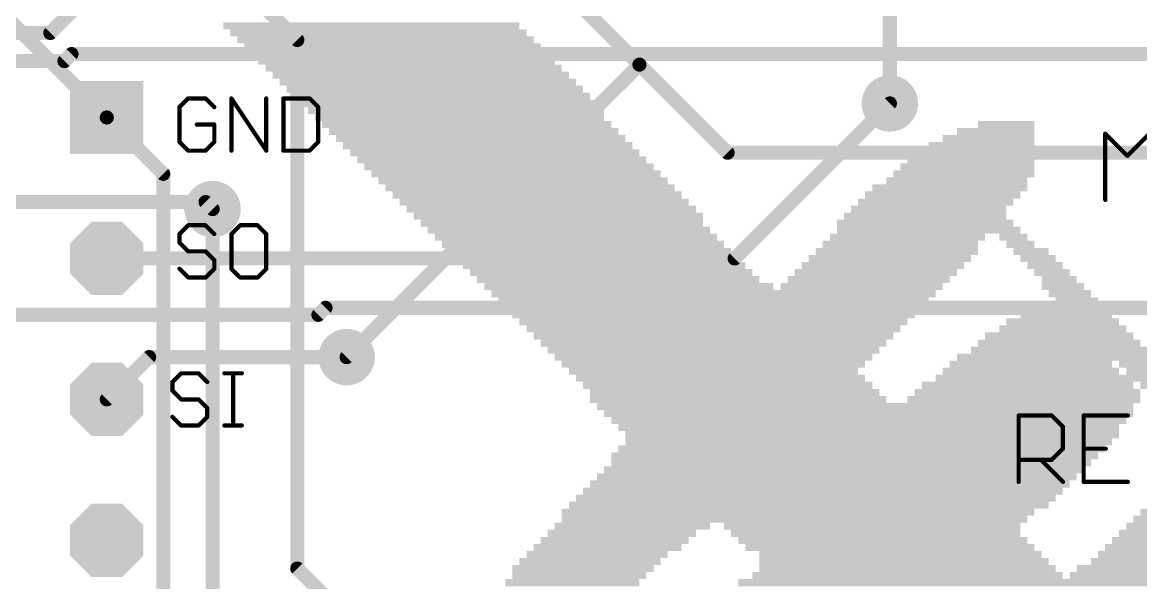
# Model space of a CAD drawing. Extents: x -5 to 102, y -1 to 61.
# Drawn here: x 37.85 to 57.98, y 25.78 to 35.88 of the extents above; entities that cross this region are included whole.
import ezdxf

# ---------------------------------------------------------------- set-up
doc = ezdxf.new("R2010")
doc.units = 0
for name, color, linetype in [('1', 22, 'CONTINUOUS'), ('16', 175, 'CONTINUOUS'), ('17', 82, 'CONTINUOUS'), ('18', 82, 'CONTINUOUS'), ('21', 253, 'CONTINUOUS'), ('22', 253, 'CONTINUOUS')]:
    doc.layers.add(name, color=color, linetype=linetype)

# ---------------------------------------------------------------- blocks, each defined once
blk = doc.blocks.new('RECT')
blk.add_solid([(-0.5, -0.5), (0.5, -0.5), (-0.5, 0.5), (0.5, 0.5)])
blk = doc.blocks.new('SQUAREP')
blk.add_solid([(-0.5, -0.5), (0.5, -0.5), (-0.5, 0.5), (0.5, 0.5)])
blk = doc.blocks.new('OCTAGONP')
at = {"const_width": 0.5}
blk.add_lwpolyline([(-0.25, -0.1036), (-0.25, 0.1036), (-0.1036, 0.25), (0.1036, 0.25), (0.25, 0.1036), (0.25, -0.1036), (0.1036, -0.25), (-0.1036, -0.25), (-0.25, -0.1036), (-0.25, 0.1036)], dxfattribs=at)
blk = doc.blocks.new('ROUNDV')
at = {"const_width": 0.5}
blk.add_lwpolyline([(0, -0.25, 1), (0, 0.25, 1), (0, -0.25)], format="xyb", dxfattribs=at)

msp = doc.modelspace()

# ---------------------------------------------------------------- linework, layer by layer
at = {"layer": '1', "const_width": 0.254}
for points in [[(53.467, 34.417), (53.467, 44.958)], [(42.799, 35.56), (37.338, 41.021)], [(39.37, 34.163), (36.449, 37.084)], [(48.9585, 35.1155), (47.371, 36.703)], [(42.799, 26.035), (42.799, 35.56)], [(48.9585, 35.1155), (43.688, 29.845)], [(50.546, 33.528), (48.9585, 35.1155)], [(40.386, 33.147), (39.37, 34.163)], [(58.42, 33.528), (50.546, 33.528)], [(40.386, 5.588), (40.386, 33.147)], [(41.275, 32.512), (41.275, 9.779)], [(47.625, 21.209), (42.799, 26.035)]]:
    msp.add_lwpolyline(points, dxfattribs=at)
at = {"layer": '1', "const_width": 0.127}
for points in [[(42.8625, 35.56, 1), (42.7355, 35.56)], [(42.7541, 35.5151, 1), (42.8439, 35.6049)], [(49.0034, 35.1604, 1), (48.9136, 35.0706)], [(49.0034, 35.0706, 1), (48.9136, 35.1604)], [(48.9136, 35.0706, 1), (49.0034, 35.1604)], [(53.4035, 34.417, 1), (53.5305, 34.417)], [(39.4149, 34.2079, 1), (39.3251, 34.1181)], [(39.3251, 34.1181, 1), (39.4149, 34.2079)], [(50.546, 33.5915, 1), (50.546, 33.4645)], [(50.5011, 33.4831, 1), (50.5909, 33.5729)], [(40.4495, 33.147, 1), (40.3225, 33.147)], [(40.3411, 33.1021, 1), (40.4309, 33.1919)], [(41.3385, 32.512, 1), (41.2115, 32.512)], [(43.6431, 29.8899, 1), (43.7329, 29.8001)], [(42.8439, 26.0799, 1), (42.7541, 25.9901)], [(42.7355, 26.035, 1), (42.8625, 26.035)]]:
    msp.add_lwpolyline(points, format="xyb", dxfattribs=at)
at = {"layer": '16', "const_width": 0.254}
for points in [[(38.354, 35.687), (39.37, 36.703)], [(21.971, 35.687), (38.354, 35.687)], [(38.608, 35.179), (38.735, 35.306)], [(38.735, 35.306), (64.008, 35.306)], [(30.988, 35.179), (38.608, 35.179)], [(50.673, 31.623), (53.467, 34.417)], [(35.052, 32.639), (41.148, 32.639)], [(41.148, 32.639), (41.275, 32.512)], [(39.37, 31.623), (50.673, 31.623)], [(43.307, 30.734), (43.18, 30.607)], [(63.5, 30.734), (43.307, 30.734)], [(43.18, 30.607), (18.288, 30.607)], [(40.132, 29.845), (39.37, 29.083)], [(43.688, 29.845), (40.132, 29.845)]]:
    msp.add_lwpolyline(points, dxfattribs=at)
at = {"layer": '16', "const_width": 0.127}
for points in [[(38.3091, 35.7319, 1), (38.3989, 35.6421)], [(38.354, 35.6235, 1), (38.354, 35.7505)], [(38.735, 35.3695, 1), (38.735, 35.2425)], [(38.7799, 35.2611, 1), (38.6901, 35.3509)], [(38.5631, 35.2239, 1), (38.6529, 35.1341)], [(38.608, 35.1155, 1), (38.608, 35.2425)], [(53.5119, 34.3721, 1), (53.4221, 34.4619)], [(41.1929, 32.6839, 1), (41.1031, 32.5941)], [(41.148, 32.5755, 1), (41.148, 32.7025)], [(41.2301, 32.4671, 1), (41.3199, 32.5569)], [(39.37, 31.6865, 1), (39.37, 31.5595)], [(50.6281, 31.6679, 1), (50.7179, 31.5781)], [(50.673, 31.5595, 1), (50.673, 31.6865)], [(43.307, 30.7975, 1), (43.307, 30.6705)], [(43.3519, 30.6891, 1), (43.2621, 30.7789)], [(43.1351, 30.6519, 1), (43.2249, 30.5621)], [(43.18, 30.5435, 1), (43.18, 30.6705)], [(40.132, 29.9085, 1), (40.132, 29.7815)], [(40.1769, 29.8001, 1), (40.0871, 29.8899)], [(43.688, 29.7815, 1), (43.688, 29.9085)], [(39.3251, 29.1279, 1), (39.4149, 29.0381)]]:
    msp.add_lwpolyline(points, format="xyb", dxfattribs=at)
at = {"layer": '21', "const_width": 0.0762}
for points in [[(40.8349, 34.5067), (40.6781, 34.3499)], [(41.1484, 34.5067), (40.8349, 34.5067)], [(41.3052, 34.3499), (41.1484, 34.5067)], [(41.6136, 33.5661), (41.6136, 34.5067)], [(41.6136, 34.5067), (42.2407, 33.5661)], [(42.2407, 33.5661), (42.2407, 34.5067)], [(42.5491, 34.5067), (42.5491, 33.5661)], [(43.0194, 34.5067), (42.5491, 34.5067)], [(43.1762, 34.3499), (43.0194, 34.5067)], [(40.6781, 34.3499), (40.6781, 33.7229)], [(43.1762, 33.7229), (43.1762, 34.3499)], [(41.3052, 34.0364), (40.9916, 34.0364)], [(41.3052, 33.7229), (41.3052, 34.0364)], [(57.3453, 32.6771), (57.3453, 33.8719)], [(57.3453, 33.8719), (57.7436, 33.4736)], [(57.7436, 33.4736), (58.1419, 33.8719)], [(40.6781, 33.7229), (40.8349, 33.5661)], [(41.1484, 33.5661), (41.3052, 33.7229)], [(43.0194, 33.5661), (43.1762, 33.7229)], [(40.8349, 33.5661), (41.1484, 33.5661)], [(42.5491, 33.5661), (43.0194, 33.5661)], [(40.8349, 32.2207), (40.6781, 32.0639)], [(41.1484, 32.2207), (40.8349, 32.2207)], [(41.3052, 32.0639), (41.1484, 32.2207)], [(41.7704, 32.2207), (41.6136, 32.0639)], [(42.0839, 32.2207), (41.7704, 32.2207)], [(42.2407, 32.0639), (42.0839, 32.2207)], [(40.6781, 32.0639), (40.6781, 31.9072)], [(41.6136, 32.0639), (41.6136, 31.4369)], [(42.2407, 31.4369), (42.2407, 32.0639)], [(40.6781, 31.9072), (40.8349, 31.7504)], [(40.8349, 31.7504), (41.1484, 31.7504)], [(41.1484, 31.7504), (41.3052, 31.5936)], [(41.3052, 31.5936), (41.3052, 31.4369)], [(40.8349, 31.2801), (40.6781, 31.4369)], [(41.3052, 31.4369), (41.1484, 31.2801)], [(41.6136, 31.4369), (41.7704, 31.2801)], [(42.0839, 31.2801), (42.2407, 31.4369)], [(41.1484, 31.2801), (40.8349, 31.2801)], [(41.7704, 31.2801), (42.0839, 31.2801)], [(40.7079, 29.5537), (40.5511, 29.3969)], [(40.5511, 29.3969), (40.5511, 29.2402)], [(41.0214, 29.5537), (40.7079, 29.5537)], [(41.1782, 29.3969), (41.0214, 29.5537)], [(41.4866, 29.5537), (41.8002, 29.5537)], [(41.6434, 28.6131), (41.6434, 29.5537)], [(40.5511, 29.2402), (40.7079, 29.0834)], [(40.7079, 29.0834), (41.0214, 29.0834)], [(41.0214, 29.0834), (41.1782, 28.9266)], [(40.7079, 28.6131), (40.5511, 28.7699)], [(41.1782, 28.7699), (41.0214, 28.6131)], [(41.1782, 28.9266), (41.1782, 28.7699)], [(55.7861, 27.5971), (55.7861, 28.7919)], [(55.7861, 28.7919), (56.3835, 28.7919)], [(56.3835, 28.7919), (56.5827, 28.5928)], [(57.752, 28.7919), (56.9555, 28.7919)], [(56.9555, 28.7919), (56.9555, 27.5971)], [(41.0214, 28.6131), (40.7079, 28.6131)], [(41.4866, 28.6131), (41.8002, 28.6131)], [(56.5827, 28.5928), (56.5827, 28.1945)], [(56.5827, 28.1945), (56.3835, 27.9954)], [(56.9555, 28.1945), (57.3538, 28.1945)], [(56.3835, 27.9954), (55.7861, 27.9954)], [(56.1844, 27.9954), (56.5827, 27.5971)], [(56.9555, 27.5971), (57.752, 27.5971)]]:
    msp.add_lwpolyline(points, dxfattribs=at)
at = {"layer": '21', "const_width": 0.0381}
for points in [[(40.8349, 34.5258, 1), (40.8349, 34.4877)], [(40.8483, 34.4932, 1), (40.8214, 34.5202)], [(41.1619, 34.5202, 1), (41.1349, 34.4932)], [(41.1484, 34.4877, 1), (41.1484, 34.5258)], [(41.6327, 34.5067, 1), (41.5946, 34.5067)], [(41.6295, 34.5173, 1), (41.5978, 34.4961)], [(42.2597, 34.5067, 1), (42.2216, 34.5067)], [(42.5682, 34.5067, 1), (42.5301, 34.5067)], [(42.5491, 34.5258, 1), (42.5491, 34.4877)], [(43.0329, 34.5202, 1), (43.006, 34.4932)], [(43.0194, 34.4877, 1), (43.0194, 34.5258)], [(40.6646, 34.3634, 1), (40.6916, 34.3365)], [(40.6972, 34.3499, 1), (40.6591, 34.3499)], [(41.2917, 34.3365, 1), (41.3186, 34.3634)], [(43.1953, 34.3499, 1), (43.1572, 34.3499)], [(43.1627, 34.3365, 1), (43.1897, 34.3634)], [(40.9916, 34.0555, 1), (40.9916, 34.0174)], [(41.3242, 34.0364, 1), (41.2861, 34.0364)], [(41.3052, 34.0174, 1), (41.3052, 34.0555)], [(57.3588, 33.8854, 1), (57.3318, 33.8584)], [(57.3644, 33.8719, 1), (57.3263, 33.8719)], [(40.6916, 33.7363, 1), (40.6646, 33.7094)], [(40.6591, 33.7229, 1), (40.6972, 33.7229)], [(41.2861, 33.7229, 1), (41.3242, 33.7229)], [(41.3186, 33.7094, 1), (41.2917, 33.7363)], [(43.1572, 33.7229, 1), (43.1953, 33.7229)], [(43.1897, 33.7094, 1), (43.1627, 33.7363)], [(40.8349, 33.5851, 1), (40.8349, 33.547)], [(40.8214, 33.5526, 1), (40.8483, 33.5796)], [(41.1349, 33.5796, 1), (41.1619, 33.5526)], [(41.1484, 33.547, 1), (41.1484, 33.5851)], [(41.5946, 33.5661, 1), (41.6327, 33.5661)], [(42.2216, 33.5661, 1), (42.2597, 33.5661)], [(42.2248, 33.5555, 1), (42.2565, 33.5767)], [(42.5491, 33.5851, 1), (42.5491, 33.547)], [(42.5301, 33.5661, 1), (42.5682, 33.5661)], [(43.006, 33.5796, 1), (43.0329, 33.5526)], [(43.0194, 33.547, 1), (43.0194, 33.5851)], [(57.7301, 33.4871, 1), (57.757, 33.4602)], [(57.7301, 33.4602, 1), (57.757, 33.4871)], [(57.3263, 32.6771, 1), (57.3644, 32.6771)], [(40.8349, 32.2398, 1), (40.8349, 32.2017)], [(40.8483, 32.2072, 1), (40.8214, 32.2342)], [(41.1619, 32.2342, 1), (41.1349, 32.2072)], [(41.1484, 32.2017, 1), (41.1484, 32.2398)], [(41.7704, 32.2398, 1), (41.7704, 32.2017)], [(41.7839, 32.2072, 1), (41.7569, 32.2342)], [(42.0974, 32.2342, 1), (42.0704, 32.2072)], [(42.0839, 32.2017, 1), (42.0839, 32.2398)], [(40.6646, 32.0774, 1), (40.6916, 32.0505)], [(40.6972, 32.0639, 1), (40.6591, 32.0639)], [(41.2917, 32.0505, 1), (41.3186, 32.0774)], [(41.6327, 32.0639, 1), (41.5946, 32.0639)], [(41.6001, 32.0774, 1), (41.6271, 32.0505)], [(42.2597, 32.0639, 1), (42.2216, 32.0639)], [(42.2272, 32.0505, 1), (42.2542, 32.0774)], [(40.6916, 31.9206, 1), (40.6646, 31.8937)], [(40.6591, 31.9072, 1), (40.6972, 31.9072)], [(40.8349, 31.7695, 1), (40.8349, 31.7314)], [(40.8214, 31.7369, 1), (40.8483, 31.7639)], [(41.1619, 31.7639, 1), (41.1349, 31.7369)], [(41.1484, 31.7314, 1), (41.1484, 31.7695)], [(41.3242, 31.5936, 1), (41.2861, 31.5936)], [(41.2917, 31.5802, 1), (41.3186, 31.6071)], [(40.6916, 31.4503, 1), (40.6646, 31.4234)], [(41.2861, 31.4369, 1), (41.3242, 31.4369)], [(41.3186, 31.4234, 1), (41.2917, 31.4503)], [(41.6271, 31.4503, 1), (41.6001, 31.4234)], [(41.5946, 31.4369, 1), (41.6327, 31.4369)], [(42.2216, 31.4369, 1), (42.2597, 31.4369)], [(42.2542, 31.4234, 1), (42.2272, 31.4503)], [(40.8349, 31.2992, 1), (40.8349, 31.2611)], [(40.8214, 31.2666, 1), (40.8483, 31.2936)], [(41.1349, 31.2936, 1), (41.1619, 31.2666)], [(41.1484, 31.2611, 1), (41.1484, 31.2992)], [(41.7704, 31.2992, 1), (41.7704, 31.2611)], [(41.7569, 31.2666, 1), (41.7839, 31.2936)], [(42.0704, 31.2936, 1), (42.0974, 31.2666)], [(42.0839, 31.2611, 1), (42.0839, 31.2992)], [(40.5702, 29.3969, 1), (40.5321, 29.3969)], [(40.5376, 29.4104, 1), (40.5646, 29.3835)], [(40.7079, 29.5728, 1), (40.7079, 29.5347)], [(40.7213, 29.5402, 1), (40.6944, 29.5672)], [(41.0349, 29.5672, 1), (41.0079, 29.5402)], [(41.0214, 29.5347, 1), (41.0214, 29.5728)], [(41.1647, 29.3835, 1), (41.1916, 29.4104)], [(41.4866, 29.5728, 1), (41.4866, 29.5347)], [(41.6624, 29.5537, 1), (41.6243, 29.5537)], [(41.8002, 29.5347, 1), (41.8002, 29.5728)], [(40.5646, 29.2536, 1), (40.5376, 29.2267)], [(40.5321, 29.2402, 1), (40.5702, 29.2402)], [(40.7079, 29.1025, 1), (40.7079, 29.0644)], [(40.6944, 29.0699, 1), (40.7213, 29.0969)], [(41.0349, 29.0969, 1), (41.0079, 29.0699)], [(41.0214, 29.0644, 1), (41.0214, 29.1025)], [(40.5646, 28.7833, 1), (40.5376, 28.7564)], [(41.1972, 28.9266, 1), (41.1591, 28.9266)], [(41.1591, 28.7699, 1), (41.1972, 28.7699)], [(41.1647, 28.9132, 1), (41.1916, 28.9401)], [(41.1916, 28.7564, 1), (41.1647, 28.7833)], [(55.8052, 28.7919, 1), (55.7671, 28.7919)], [(55.7861, 28.811, 1), (55.7861, 28.7729)], [(56.397, 28.8054, 1), (56.37, 28.7784)], [(56.3835, 28.7729, 1), (56.3835, 28.811)], [(56.9555, 28.811, 1), (56.9555, 28.7729)], [(56.9746, 28.7919, 1), (56.9365, 28.7919)], [(57.752, 28.7729, 1), (57.752, 28.811)], [(40.7079, 28.6322, 1), (40.7079, 28.5941)], [(40.6944, 28.5996, 1), (40.7213, 28.6266)], [(41.0079, 28.6266, 1), (41.0349, 28.5996)], [(41.0214, 28.5941, 1), (41.0214, 28.6322)], [(41.4866, 28.6322, 1), (41.4866, 28.5941)], [(41.6243, 28.6131, 1), (41.6624, 28.6131)], [(41.8002, 28.5941, 1), (41.8002, 28.6322)], [(56.6017, 28.5928, 1), (56.5636, 28.5928)], [(56.5692, 28.5793, 1), (56.5961, 28.6063)], [(56.5636, 28.1945, 1), (56.6017, 28.1945)], [(56.5961, 28.181, 1), (56.5692, 28.208)], [(56.9555, 28.2136, 1), (56.9555, 28.1755)], [(57.3538, 28.1755, 1), (57.3538, 28.2136)], [(55.7861, 28.0144, 1), (55.7861, 27.9763)], [(56.1978, 28.0088, 1), (56.1709, 27.9819)], [(56.37, 28.0088, 1), (56.397, 27.9819)], [(56.3835, 27.9763, 1), (56.3835, 28.0144)], [(55.7671, 27.5971, 1), (55.8052, 27.5971)], [(56.5692, 27.5836, 1), (56.5961, 27.6106)], [(56.9555, 27.6162, 1), (56.9555, 27.5781)], [(56.9365, 27.5971, 1), (56.9746, 27.5971)], [(57.752, 27.5781, 1), (57.752, 27.6162)]]:
    msp.add_lwpolyline(points, format="xyb", dxfattribs=at)

# ---------------------------------------------------------------- block references
at = {"layer": '17', "xscale": 1.3208, "yscale": 1.3208, "rotation": 270}
for name, p in [('SQUAREP', (39.37, 34.163)), ('SQUAREP', (39.37, 34.163)), ('OCTAGONP', (39.37, 31.623)), ('OCTAGONP', (39.37, 31.623)), ('OCTAGONP', (39.37, 26.543)), ('OCTAGONP', (39.37, 26.543))]:
    msp.add_blockref(name, p, dxfattribs=at)
at = {"layer": '17', "xscale": 1.3208, "yscale": 1.3208}
msp.add_blockref('OCTAGONP', (39.37, 29.083), dxfattribs=at)
msp.add_blockref('OCTAGONP', (39.37, 29.083), dxfattribs=at)
at = {"layer": '18', "xscale": 1.016, "yscale": 1.016}
for p in [(53.467, 34.417), (53.467, 34.417), (41.275, 32.512), (41.275, 32.512), (43.688, 29.845), (43.688, 29.845)]:
    msp.add_blockref('ROUNDV', p, dxfattribs=at)
at = {"layer": '22', "yscale": 0.127}
for p, xscale in [((44.1325, 35.814), 5.334), ((44.2595, 35.687), 5.334), ((44.3865, 35.56), 5.334), ((44.5135, 35.433), 5.334), ((44.6405, 35.306), 5.334), ((44.7675, 35.179), 5.334), ((44.8945, 35.052), 5.334), ((45.0215, 34.925), 5.334), ((45.1485, 34.798), 5.334), ((45.2755, 34.671), 5.334), ((45.4025, 34.544), 5.334), ((45.5295, 34.417), 5.334), ((45.6565, 34.29), 5.334), ((45.72, 34.163), 5.207), ((45.847, 34.036), 5.207), ((55.5625, 34.036), 1.016), ((45.974, 33.909), 5.207), ((46.101, 33.782), 5.207), ((55.245, 33.782), 1.651), ((55.372, 33.909), 1.397), ((46.228, 33.655), 5.207), ((55.118, 33.655), 1.905), ((46.355, 33.528), 5.207), ((46.482, 33.401), 5.207), ((54.9275, 33.401), 2.286), ((55.0545, 33.528), 2.032), ((46.609, 33.274), 5.207), ((54.864, 33.274), 2.413), ((46.736, 33.147), 5.207), ((46.863, 33.02), 5.207), ((54.6735, 33.02), 2.54), ((54.8005, 33.147), 2.54), ((46.99, 32.893), 5.207), ((47.117, 32.766), 5.207), ((54.4195, 32.766), 2.794), ((54.5465, 32.893), 2.794), ((47.244, 32.639), 5.207), ((54.2925, 32.639), 2.794), ((47.371, 32.512), 5.207), ((47.498, 32.385), 5.207), ((54.102, 32.385), 2.921), ((54.1655, 32.512), 2.794), ((47.5615, 32.258), 5.08), ((54.102, 32.258), 3.175), ((47.6885, 32.131), 5.08), ((47.8155, 32.004), 5.08), ((53.7845, 32.004), 2.794), ((54.1655, 32.131), 3.302), ((55.6895, 32.004), 0.508), ((47.9425, 31.877), 5.08), ((48.0695, 31.75), 5.08), ((53.594, 31.75), 2.921), ((53.6575, 31.877), 2.794), ((55.8165, 31.877), 0.508), ((56.007, 31.75), 0.635), ((48.1965, 31.623), 5.08), ((53.467, 31.623), 2.921), ((56.134, 31.623), 0.635), ((48.3235, 31.496), 5.08), ((48.4505, 31.369), 5.08), ((53.213, 31.369), 2.921), ((53.34, 31.496), 2.921), ((56.261, 31.496), 0.635), ((56.388, 31.369), 0.635), ((48.5775, 31.242), 5.08), ((53.086, 31.242), 2.921), ((56.515, 31.242), 0.635), ((48.768, 31.115), 5.207), ((50.292, 30.988), 8.001), ((52.959, 31.115), 2.921), ((56.5785, 31.115), 0.762), ((56.7055, 30.988), 0.762), ((50.292, 30.861), 7.747), ((56.8325, 30.861), 0.762), ((50.292, 30.734), 7.493), ((50.292, 30.607), 7.239), ((56.642, 30.607), 1.651), ((56.769, 30.734), 1.143), ((50.292, 30.48), 6.985), ((50.292, 30.353), 6.731), ((56.5785, 30.353), 2.286), ((56.5785, 30.48), 2.032), ((50.292, 30.226), 6.477), ((56.515, 30.226), 2.667), ((50.292, 30.099), 6.223), ((50.292, 29.972), 5.969), ((56.515, 29.972), 3.175), ((56.515, 30.099), 2.921), ((50.292, 29.845), 5.715), ((56.4515, 29.845), 3.556), ((50.292, 29.718), 5.461), ((50.292, 29.591), 5.207), ((56.007, 29.591), 3.175), ((56.007, 29.718), 2.921), ((57.9755, 29.718), 0.762), ((58.1025, 29.591), 0.762), ((50.419, 29.464), 5.207), ((50.546, 29.337), 5.207), ((55.9435, 29.337), 3.81), ((56.4515, 29.464), 4.318), ((58.3565, 29.337), 0.762), ((50.673, 29.21), 5.207), ((55.9435, 29.21), 4.064), ((50.7365, 29.083), 5.334), ((53.0225, 28.956), 9.652), ((55.88, 29.083), 4.191), ((53.086, 28.829), 9.525), ((53.086, 28.702), 9.271), ((53.086, 28.575), 9.017), ((53.1495, 28.448), 8.89), ((52.959, 28.194), 8.763), ((53.086, 28.321), 8.763), ((52.832, 28.067), 8.763), ((52.7685, 27.94), 8.636), ((52.6415, 27.813), 8.636), ((52.3875, 27.559), 8.636), ((52.5145, 27.686), 8.636), ((52.2605, 27.432), 8.636), ((52.0065, 27.178), 8.636), ((52.1335, 27.305), 8.636), ((51.816, 27.051), 8.509), ((51.7525, 26.924), 8.382), ((59.2455, 26.924), 2.794), ((59.3725, 27.051), 2.794), ((48.8315, 26.797), 2.794), ((53.1495, 26.797), 5.334), ((59.182, 26.797), 2.921), ((48.514, 26.543), 2.667), ((48.641, 26.67), 2.667), ((53.213, 26.67), 5.207), ((53.34, 26.543), 5.207), ((58.928, 26.543), 2.921), ((59.055, 26.67), 2.921), ((48.387, 26.416), 2.667), ((53.467, 26.416), 5.207), ((58.801, 26.416), 2.921), ((48.0695, 26.162), 2.54), ((48.1965, 26.289), 2.54), ((53.6575, 26.289), 5.08), ((53.721, 26.162), 5.207), ((58.547, 26.162), 2.921), ((58.674, 26.289), 2.921), ((47.9425, 26.035), 2.54), ((47.879, 25.908), 2.413), ((53.7845, 25.908), 5.588), ((53.7845, 26.035), 5.334), ((58.2295, 25.908), 3.048), ((58.3565, 26.035), 3.048), ((47.752, 25.781), 2.413), ((55.1815, 25.781), 8.89)]:
    msp.add_blockref('RECT', p, dxfattribs=dict(at, xscale=xscale))

doc.saveas('drawing.dxf')
